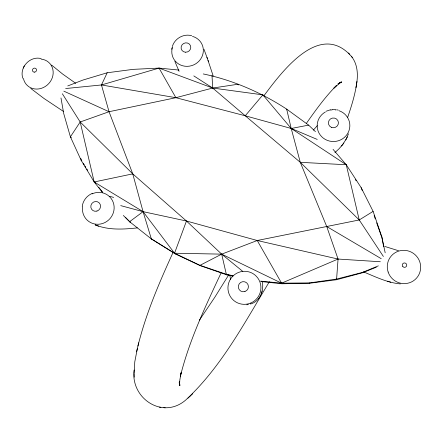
<?xml version="1.0" encoding="UTF-8"?>
<svg xmlns="http://www.w3.org/2000/svg" width="443" height="443" viewBox="0 0 443 443"><rect width="100%" height="100%" fill="white"/><g stroke="black" fill="none" stroke-linecap="round" stroke-linejoin="round"><path stroke-width="0.66" d="M333.058 149.357L346.249 164.735L361.156 187.638L362.352 190.706M134.157 373.244L134.777 361.848L137.352 348.541M203.282 73.948C232.94 80.128 261.331 92.537 286.665 109.116L291.217 128.476L300.282 162.326L326.718 226.517L338.059 259.05L336.558 279.732L309.496 283.265L281.942 283.78L260.921 281.521M336.558 279.732L362.535 272.75L362.562 272.395L378.328 265.85M356.465 84.541C358.265 75.005 357.734 64.163 351.388 56.322M347.545 117.694C351.598 105.877 355.375 93.872 356.942 81.434M355.973 87.686L356.443 84.657M250.5 304.059C260.03 301.423 264.111 290.569 262.311 281.521M171.746 49.267L172 47.789M361.156 187.638L373.111 211.383L381.788 236.717L383.649 246.651M82.243 206.41C82.919 200.607 87.011 195.518 92.393 193.342M137.95 345.989C145.919 313.561 159.225 282.739 173.047 252.444M136.582 351.82L138.698 342.804M261.603 293.116L261.774 292.491M262.001 291.621L262.173 291.012M41.038 58.565C30.002 55.702 19.066 67.546 22.842 78.273M62.358 93.766L80.189 121.991L132.75 173.861L186.464 221.018L174.542 253.224L175.434 253.983L200.325 265.684L226.954 274.915L232.924 276.205M348.475 133.792L346.675 138.161M172.399 46.338C174.73 38.447 183.734 33.38 191.669 35.728M175.434 253.983L151.345 238.899L143.067 211.654L132.75 173.861L109.039 111.719L101.458 84.956L107.195 72.768L133.077 69.363L159.048 68.095L178.944 70.066M23.258 68.023L24.265 65.935M221.107 272.877C205.43 306.362 189.344 340.119 180.401 376.14L181.104 372.679L179.814 380.105L179.509 385.587L179.36 381.633L179.93 385.488L179.149 382.58M343.009 144.113L346.365 138.759M345.756 139.982L347.295 136.915M269.383 281.715C244.386 322.908 221.362 367.025 185.623 400.118C162.731 419.842 130.414 398.412 134.091 370.005M228.865 274.632L214.844 297.192L199.45 320.112M238.362 84.967L238.101 84.236L212.69 88.041L175.882 97.698L109.039 111.719L80.189 121.991L70.404 136.809L81.102 160.211L94.182 181.973L102.732 192.738M306.368 123.392C315.626 110.229 325.057 97.05 336.409 85.588L333.9 88.118L341.326 81.877L337.959 83.943L341.714 82.044L339.432 82.819M263.79 95.937C282.08 71.389 320.544 19.52 352.335 57.452M334.925 152.591L338.862 148.953L342.384 144.916M341.559 146.002L343.851 143.006M258.524 298.671L258.806 298.3M259.415 297.447L259.698 297.087M317.36 125.679L313.317 130.137M65.647 88.539L101.458 84.956L175.882 97.698L245.245 115.784L262.904 94.863L291.217 128.476L346.249 164.735L359.234 219.961L383.383 256.475M187.943 398.168L190.34 395.953M190.407 395.881L192.749 393.722M380.338 261.747L338.059 259.05L257.233 240.505L186.464 221.018L143.067 211.654L129.589 221.699L123.342 215.453M151.345 238.899L174.542 253.224L199.97 265.357L221.677 254.144L257.233 240.505L359.234 219.961L373.111 211.383M326.153 111.232L330.605 109.731M338.059 259.05L281.582 283.166L260.639 281.128M362.535 272.75L376.323 267.201M67.729 85.948L83.024 80.022L107.195 72.768M101.458 84.956L159.048 68.095L212.69 88.041L262.904 94.863M362.562 272.395L336.481 279.09L309.38 282.933L281.582 283.166L221.677 254.144L186.464 221.018M132.75 173.861L94.182 181.973L80.189 121.991M193.812 75.897L212.69 88.041L245.245 115.784L291.217 128.476L308.621 125.12L315.46 131.649M246.768 304.795L248.434 304.574M137.324 227.901C124.034 229.313 110.097 230.227 97.277 225.675M332.139 109.532L335.235 109.548M242.797 271.404L221.677 254.144L174.542 253.224L143.067 211.654L94.182 181.973L95.455 183.07M245.245 115.784L300.282 162.326L346.249 164.735M400.356 283.913C387.354 282.723 375.404 276.764 363.487 271.875M159.441 407.167L160.859 407.333M163.81 407.66L165.189 407.82M113.641 197.423L109.759 196.343M233.046 275.773L226.323 274.256L199.97 265.357L200.325 265.684M398.429 250.699L384.812 246.452M336.769 109.77L338.269 110.13M120.717 205.624L143.067 211.654M387.359 281.216L388.666 281.604M389.414 281.82L390.759 282.219M96.496 225.376L95.167 224.878L98.59 226.163M291.217 128.476L317.238 139.429M63.842 91.158L109.039 111.719M326.718 226.517L381.229 258.684M63.327 111.348L43.984 98.462L30.744 88.417M75.747 83.328L62.596 74.014L51.565 65.038M308.621 125.12L286.665 109.116L286.815 109.798M151.811 239.281L129.589 221.699L130.696 222.613L125.408 217.347M81.102 160.211L81.817 160.853L80.704 158.328M71.323 137.684L70.404 136.809L63.703 113.535L60.984 97.964M300.282 162.326L359.234 219.961M226.954 274.915L226.323 274.256L221.677 254.144M281.05 282.734L281.942 283.78L257.233 240.505M348.552 52.972L349.533 54.14M98.828 187.367L102.621 192.201M355.419 179.653L356.183 180.799M83.251 163.196L84.331 164.946M85.045 166.114L85.765 167.288M86.839 169.038L87.559 170.212M159.048 68.095L175.882 97.698M174.863 61.394L179.083 71.334M203.996 49.317L207.413 58.659M374.147 215.625L375.293 218.892M376.666 222.807L381.478 236.518M309.38 282.933L309.496 283.265M208.027 60.425L213.194 75.974M206.953 57.346L208.47 61.688M381.788 236.717L385.177 252.798M229.906 275.203L230.465 279.522M212.014 75.554L212.69 88.041M134.179 373.903L134.24 377.176M339.072 110.722A16.352 15.854 -6.3 0 1 347.168 134.29A16.352 15.854 -6.3 0 1 321.601 136.61A16.352 15.854 -6.3 0 1 325.383 111.963M330.594 110.085A16.352 15.854 -6.3 0 1 332.139 109.875M335.268 109.892A16.352 15.854 -6.3 0 1 336.043 109.986M192.483 36.365A15.931 15.123 -25.8 0 1 202.567 55.22A15.931 15.123 -25.8 0 1 182.671 65.774A15.931 15.123 -25.8 0 1 172.56 46.936M92.089 193.879A16.219 15.605 -49.2 0 1 113.762 204.229A16.219 15.605 -49.2 0 1 98.944 224.23A16.219 15.605 -49.2 0 1 82.564 206.737M41.149 59.107A15.76 14.254 -44.9 0 1 53.149 73.577A15.76 14.254 -44.9 0 1 39.117 88.877A15.76 14.254 -44.9 0 1 23.418 78.439M250.295 303.211A16.574 16.441 -52.5 0 0 254.852 274.92A16.574 16.441 -52.5 0 0 228.151 285.298A16.574 16.441 -52.5 0 0 250.295 303.211M244.924 291.527A5.094 5.05 -50.6 0 0 246.773 282.916A5.094 5.05 -50.6 0 0 238.417 285.685A5.094 5.05 -50.6 0 0 244.924 291.527M331.325 127.307A5.028 4.873 -7.6 0 0 338.413 122.357A5.028 4.873 -7.6 0 0 330.5 118.912A5.028 4.873 -7.6 0 0 331.325 127.307M185.495 52.224A4.895 4.651 -26.1 0 0 190.329 45.385A4.895 4.651 -26.1 0 0 181.968 44.981A4.895 4.651 -26.1 0 0 185.495 52.224M96.923 211.084A4.984 4.795 -48 0 0 99.138 202.811A4.984 4.795 -48 0 0 90.965 205.297A4.984 4.795 -48 0 0 96.923 211.084M388.14 272.041A16.806 16.552 39.6 0 0 416.503 278.165A16.806 16.552 39.6 0 0 407.267 250.694A16.806 16.552 39.6 0 0 388.14 272.041M402.892 266.642A2.237 2.193 16.3 0 0 406.652 265.783A2.237 2.193 16.3 0 0 403.983 262.998A2.237 2.193 16.3 0 0 402.892 266.642M34.648 72.131A2.093 1.977 -37.6 0 0 36.171 68.892A2.093 1.977 -37.6 0 0 32.632 69.363A2.093 1.977 -37.6 0 0 34.648 72.131"/></g></svg>
